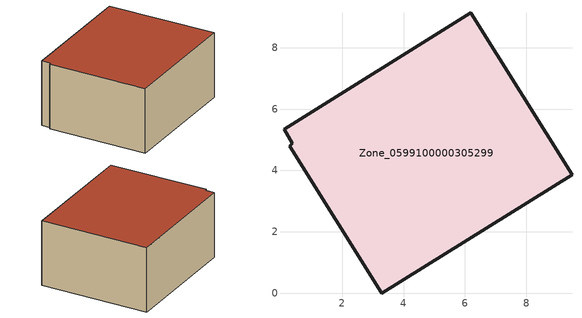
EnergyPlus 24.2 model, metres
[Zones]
Zone_0599100000305299
 floor ground (C_G): 0.29,4.79 0.38,4.88 0.11,5.34 6.19,9.14 9.48,3.87 3.29,0 z0
 wall outside (C_F): 3.29,0 9.48,3.87 6.19,9.14 0.11,5.34 0.38,4.88 0.29,4.79 3.29,0 z0:3.74
 roof outside (C_R): 0.38,4.88 0.29,4.79 3.29,0 9.48,3.87 6.19,9.14 0.11,5.34 z3.74
[BUILDING]
Pand.0599100000305299: North Axis=0; Terrain=City; Loads Convergence Tolerance Value=0.04; Temperature Convergence Tolerance Value=0.4; Solar Distribution=FullExterior; Maximum Number of Warmup Days=25; Minimum Number of Warmup Days=1
[Site:Location]
Rotterdam.The.Hague.AP_ZH_NLD Design_Conditions: Latitude=51.96; Longitude=4.45; Time Zone=1; Elevation=-4.5
[SITE:GROUNDTEMPERATURE:BUILDINGSURFACE]
18, 18, 18, 18, 18, 18, 18, 18, 18, 18, 18, 18
[MATERIAL] Thermal Absorptance=0.9; Solar Absorptance=0.7; Visible Absorptance=0.7
Name | Roughness | Thickness | Conductivity | Density | Specific Heat
G.TI.1946 | MediumSmooth | 0.15 | 1 | 540 | 1210
F.TI.1946 | Rough | 0.3 | 0.857143 | 1920 | 840
R.TI.1946 | MediumRough | 0.2 | 0.1 | 1500 | 1000
[CONSTRUCTION]
C_G: G.TI.1946
C_F: F.TI.1946
C_R: R.TI.1946
[ZONE]
Zone_0599100000305299: Type=1; Multiplier=1; Ceiling Height=Autocalculate; Volume=Autocalculate; Floor Area=autocalculate; Part of Total Floor Area=Yes
[ZONEINFILTRATION:DESIGNFLOWRATE]
Infil_Zone_0599100000305299: Zone or ZoneList or Space or SpaceList=Zone_0599100000305299; Schedule=AlwaysOn; Design Flow Rate Calculation Method=Flow/Area; Flow Rate per Floor Area=0.003; Constant Term Coefficient=1; Temperature Term Coefficient=0; Velocity Term Coefficient=0; Velocity Squared Term Coefficient=0
[HVACTEMPLATE:ZONE:IDEALLOADSAIRSYSTEM]
Zone_0599100000305299: Maximum Heating Supply Air Temperature=50; Minimum Cooling Supply Air Temperature=13; Maximum Heating Supply Air Humidity Ratio=0.0156; Minimum Cooling Supply Air Humidity Ratio=0.0077; Heating Limit=NoLimit; Cooling Limit=NoLimit; Dehumidification Control Type=ConstantSensibleHeatRatio; Cooling Sensible Heat Ratio=0.7; Dehumidification Setpoint=60; Humidification Control Type=None; Humidification Setpoint=30; Outdoor Air Method=None; Outdoor Air Flow Rate per Person=0.00944; Outdoor Air Flow Rate per Zone Floor Area=0; Outdoor Air Flow Rate per Zone=0; Demand Controlled Ventilation Type=None; Outdoor Air Economizer Type=NoEconomizer; Heat Recovery Type=None; Sensible Heat Recovery Effectiveness=0.7; Latent Heat Recovery Effectiveness=0.65
[ZONECONTROL:THERMOSTAT]
ThermostatControl_Zone_0599100000305299: Zone or ZoneList=Zone_0599100000305299; Control Type Schedule=DualSetpointControlType; Control 1=Thermostat_Zone_0599100000305299; Temperature Difference Between Cutout And Setpoint=0
[THERMOSTATSETPOINT:DUALSETPOINT]
Thermostat_Zone_0599100000305299: Heating Setpoint Temperature Schedule=HeatingSetpoint_Zone_0599100000305299; Cooling Setpoint Temperature Schedule=CoolingSetpoint_Zone_0599100000305299
[SCHEDULE:COMPACT]
HeatingSetpoint_Zone_0599100000305299: Through: 12/31, For: AllDays, Until: 24:00, 21
CoolingSetpoint_Zone_0599100000305299: Through: 12/31, For: AllDays, Until: 24:00, 24
DualSetpointControlType: Through: 12/31, For: AllDays, Until: 24:00, 4
AlwaysOn: Through: 12/31, For: AllDays, Until: 24:00, 1
